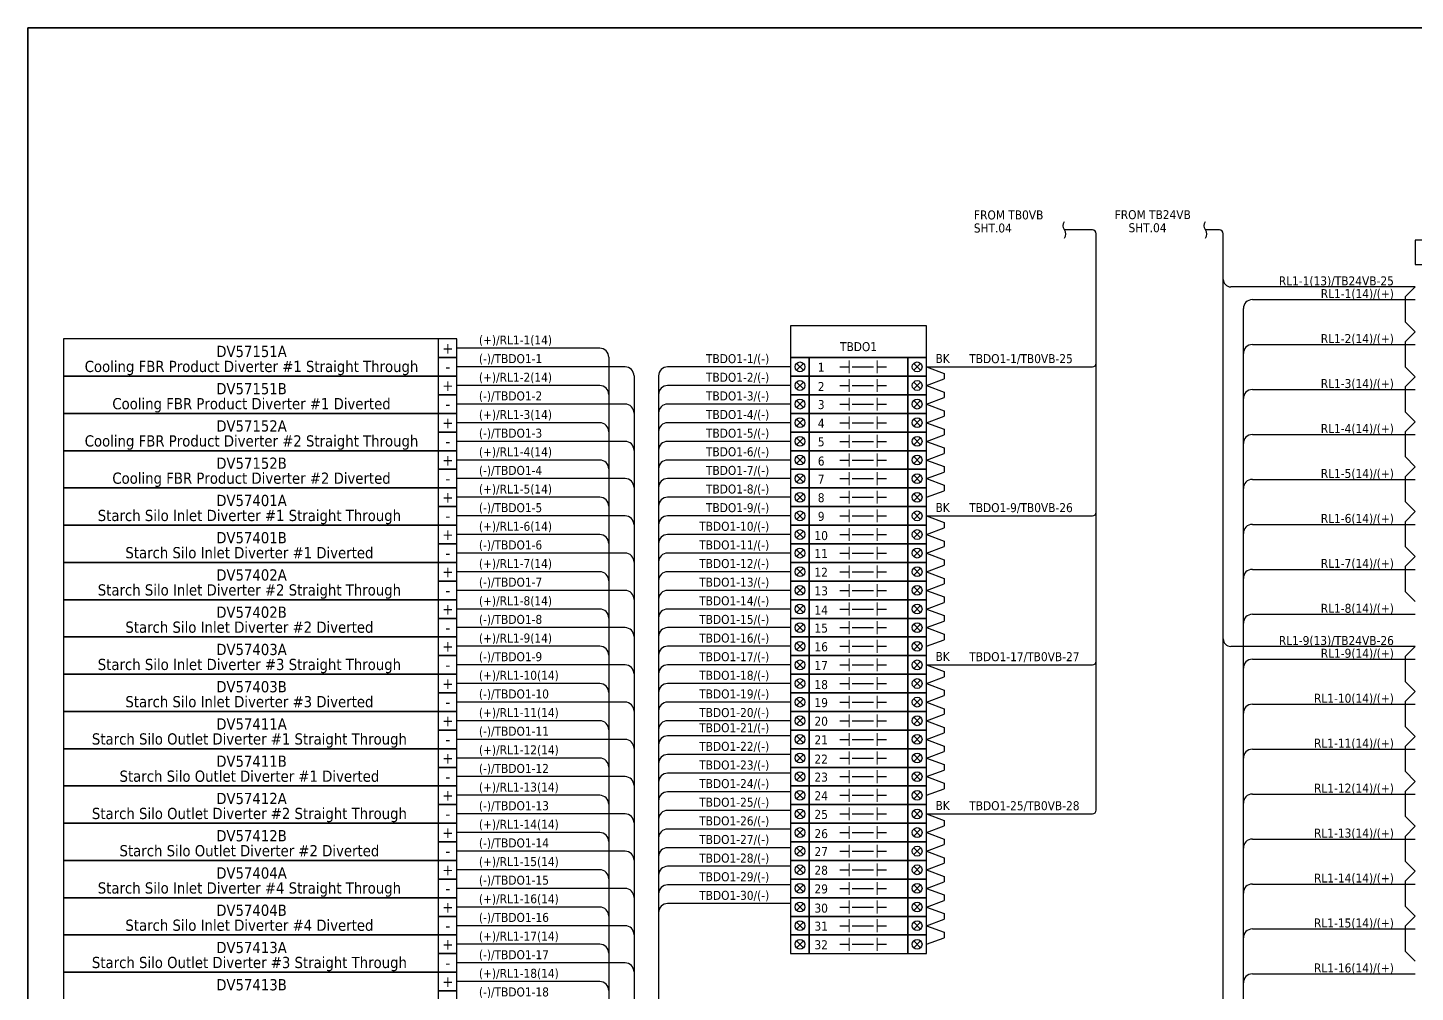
# Model space of a CAD drawing. Header units: millimetres. Extents: x 0 to 1792788, y -13 to 262234.
# Drawn here: x 905434 to 952471, y 35976 to 68674 of the extents above; entities that cross this region are included whole.
import ezdxf
from ezdxf.enums import TextEntityAlignment as Align

# ---------------------------------------------------------------- set-up
doc = ezdxf.new("R2010")
doc.units = ezdxf.units.MM
doc.layers.add('HELPPOINT', color=7, linetype='Continuous', lineweight=25)
doc.layers.add('power', color=7, linetype='Continuous', lineweight=25)
doc.styles.add('Tahoma', font='')
doc.styles.get('Tahoma').set_extended_font_data('Tahoma')

# ---------------------------------------------------------------- blocks, each defined once
blk = doc.blocks.new('TPA')
at = {"layer": 'HELPPOINT', "color": 4, "lineweight": 35, "ltscale": 25.4}
for p, q in [((14292753, 12749437), (14292753, 12827491)), ((14292753, 12827491), (14405128, 12827491)), ((14292753, 12749437), (14292753, 12827491)), ((14292753, 12827491), (14405128, 12827491))]:
    blk.add_line(p, q, dxfattribs=at)

msp = doc.modelspace()

# ---------------------------------------------------------------- linework, layer by layer
at = {"color": 7, "ltscale": 25.4}
for p, q in [((941528, 61819), (940582, 61819)), ((941655, 42149), (941655, 61692)), ((925682, 57178), (919984, 57178)), ((931295, 57178), (927123, 57178)), ((931728, 57295), (931493, 57060)), ((931493, 57295), (931728, 57060)), ((932962, 57178), (933280, 57178)), ((933380, 57178), (934106, 57178)), ((934234, 57178), (934552, 57178)), ((935468, 57295), (935703, 57060)), ((935703, 57295), (935468, 57060)), ((935901, 57178), (941528, 57178)), ((935901, 57178), (936505, 56954)), ((936505, 56954), (936505, 56769)), ((925987, 56873), (925987, 16916)), ((926818, 56873), (926818, 16916)), ((931295, 56546), (927123, 56546)), ((931728, 56664), (931493, 56429)), ((931493, 56664), (931728, 56429)), ((932962, 56546), (933280, 56546)), ((933380, 56546), (934106, 56546)), ((934234, 56546), (934552, 56546)), ((935468, 56664), (935703, 56429)), ((935703, 56664), (935468, 56429)), ((935901, 56546), (936505, 56769)), ((935901, 56546), (936505, 56323)), ((931728, 56032), (931493, 55797)), ((931493, 56032), (931728, 55797)), ((935468, 56032), (935703, 55797)), ((935703, 56032), (935468, 55797)), ((935901, 55915), (936505, 56138)), ((936505, 56323), (936505, 56138)), ((925682, 55915), (919984, 55915)), ((931295, 55915), (927123, 55915)), ((932962, 55915), (933280, 55915)), ((933380, 55915), (934106, 55915)), ((934234, 55915), (934552, 55915)), ((935901, 55915), (936505, 55691)), ((935901, 55283), (936505, 55506)), ((936505, 55691), (936505, 55506)), ((931295, 55283), (927123, 55283)), ((931728, 55401), (931493, 55166)), ((931493, 55401), (931728, 55166)), ((932962, 55283), (933280, 55283)), ((933380, 55283), (934106, 55283)), ((934234, 55283), (934552, 55283)), ((935468, 55401), (935703, 55166)), ((935703, 55401), (935468, 55166)), ((935901, 55283), (936505, 55060)), ((936505, 55060), (936505, 54875)), ((925682, 54652), (919984, 54652)), ((931295, 54652), (927123, 54652)), ((931728, 54769), (931493, 54534)), ((931493, 54769), (931728, 54534)), ((932962, 54652), (933280, 54652)), ((933380, 54652), (934106, 54652)), ((934234, 54652), (934552, 54652)), ((935468, 54769), (935703, 54534)), ((935703, 54769), (935468, 54534)), ((935901, 54652), (936505, 54875)), ((935901, 54652), (936505, 54428)), ((931728, 54138), (931493, 53903)), ((931493, 54138), (931728, 53903)), ((935468, 54138), (935703, 53903)), ((935703, 54138), (935468, 53903)), ((935901, 54020), (936505, 54243)), ((936505, 54428), (936505, 54243)), ((931295, 54020), (927123, 54020)), ((932962, 54020), (933280, 54020)), ((933380, 54020), (934106, 54020)), ((934234, 54020), (934552, 54020)), ((935901, 54020), (936505, 53797)), ((936505, 53797), (936505, 53612)), ((925682, 53389), (919984, 53389)), ((931295, 53389), (927123, 53389)), ((931728, 53506), (931493, 53271)), ((931493, 53506), (931728, 53271)), ((932962, 53389), (933280, 53389)), ((933380, 53389), (934106, 53389)), ((934234, 53389), (934552, 53389)), ((935468, 53506), (935703, 53271)), ((935703, 53506), (935468, 53271)), ((935901, 53389), (936505, 53612)), ((935901, 53389), (936505, 53165)), ((936505, 53165), (936505, 52980)), ((931295, 52757), (927123, 52757)), ((931728, 52875), (931493, 52640)), ((931493, 52875), (931728, 52640)), ((932962, 52757), (933280, 52757)), ((933380, 52757), (934106, 52757)), ((934234, 52757), (934552, 52757)), ((935468, 52875), (935703, 52640)), ((935703, 52875), (935468, 52640)), ((935901, 52757), (936505, 52980)), ((931728, 52243), (931493, 52008)), ((931493, 52243), (931728, 52008)), ((935468, 52243), (935703, 52008)), ((935703, 52243), (935468, 52008)), ((925682, 52126), (919984, 52126)), ((931295, 52126), (927123, 52126)), ((932962, 52126), (933280, 52126)), ((933380, 52126), (934106, 52126)), ((934234, 52126), (934552, 52126)), ((935901, 52126), (936505, 51902)), ((935901, 52126), (941528, 52126)), ((936505, 51902), (936505, 51717)), ((931295, 51494), (927123, 51494)), ((931728, 51612), (931493, 51377)), ((931493, 51612), (931728, 51377)), ((932962, 51494), (933280, 51494)), ((933380, 51494), (934106, 51494)), ((934234, 51494), (934552, 51494)), ((935468, 51612), (935703, 51377)), ((935703, 51612), (935468, 51377)), ((935901, 51494), (936505, 51717)), ((935901, 51494), (936505, 51271)), ((936505, 51271), (936505, 51086)), ((925682, 50863), (919984, 50863)), ((931295, 50863), (927123, 50863)), ((931728, 50980), (931493, 50745)), ((931493, 50980), (931728, 50745)), ((932962, 50863), (933280, 50863)), ((933380, 50863), (934106, 50863)), ((934234, 50863), (934552, 50863)), ((935468, 50980), (935703, 50745)), ((935703, 50980), (935468, 50745)), ((935901, 50863), (936505, 51086)), ((935901, 50863), (936505, 50639)), ((931728, 50349), (931493, 50114)), ((931493, 50349), (931728, 50114)), ((935468, 50349), (935703, 50114)), ((935703, 50349), (935468, 50114)), ((935901, 50231), (936505, 50454)), ((936505, 50639), (936505, 50454)), ((931295, 50231), (927123, 50231)), ((932962, 50231), (933280, 50231)), ((933380, 50231), (934106, 50231)), ((934234, 50231), (934552, 50231)), ((935901, 50231), (936505, 50008)), ((936505, 50008), (936505, 49823)), ((925682, 49600), (919984, 49600)), ((931295, 49600), (927123, 49600)), ((931728, 49717), (931493, 49482)), ((931493, 49717), (931728, 49482)), ((932962, 49600), (933280, 49600)), ((933380, 49600), (934106, 49600)), ((934234, 49600), (934552, 49600)), ((935468, 49717), (935703, 49482)), ((935703, 49717), (935468, 49482)), ((935901, 49600), (936505, 49823)), ((935901, 49600), (936505, 49376)), ((931295, 48968), (927123, 48968)), ((931728, 49086), (931493, 48851)), ((931493, 49086), (931728, 48851)), ((932962, 48968), (933280, 48968)), ((933380, 48968), (934106, 48968)), ((934234, 48968), (934552, 48968)), ((935468, 49086), (935703, 48851)), ((935703, 49086), (935468, 48851)), ((935901, 48968), (936505, 49191)), ((935901, 48968), (936505, 48745)), ((936505, 49376), (936505, 49191)), ((931728, 48454), (931493, 48219)), ((931493, 48454), (931728, 48219)), ((935468, 48454), (935703, 48219)), ((935703, 48454), (935468, 48219)), ((935901, 48337), (936505, 48560)), ((936505, 48745), (936505, 48560)), ((925682, 48337), (919984, 48337)), ((931295, 48337), (927123, 48337)), ((932962, 48337), (933280, 48337)), ((933380, 48337), (934106, 48337)), ((934234, 48337), (934552, 48337)), ((935901, 48337), (936505, 48113)), ((936505, 48113), (936505, 47928)), ((931295, 47705), (927123, 47705)), ((931728, 47823), (931493, 47588)), ((931493, 47823), (931728, 47588)), ((932962, 47705), (933280, 47705)), ((933380, 47705), (934106, 47705)), ((934234, 47705), (934552, 47705)), ((935468, 47823), (935703, 47588)), ((935703, 47823), (935468, 47588)), ((935901, 47705), (936505, 47928)), ((925682, 47074), (919984, 47074)), ((931295, 47074), (927123, 47074)), ((931728, 47191), (931493, 46956)), ((931493, 47191), (931728, 46956)), ((932962, 47074), (933280, 47074)), ((933380, 47074), (934106, 47074)), ((934234, 47074), (934552, 47074)), ((935468, 47191), (935703, 46956)), ((935703, 47191), (935468, 46956)), ((935901, 47074), (936505, 46850)), ((935901, 47074), (941528, 47074)), ((935901, 46442), (936505, 46665)), ((936505, 46850), (936505, 46665)), ((931295, 46442), (927123, 46442)), ((931728, 46560), (931493, 46325)), ((931493, 46560), (931728, 46325)), ((932962, 46442), (933280, 46442)), ((933380, 46442), (934106, 46442)), ((934234, 46442), (934552, 46442)), ((935468, 46560), (935703, 46325)), ((935703, 46560), (935468, 46325)), ((935901, 46442), (936505, 46219)), ((936505, 46219), (936505, 46034)), ((925682, 45811), (919984, 45811)), ((931295, 45811), (927123, 45811)), ((931728, 45928), (931493, 45693)), ((931493, 45928), (931728, 45693)), ((932962, 45811), (933280, 45811)), ((933380, 45811), (934106, 45811)), ((934234, 45811), (934552, 45811)), ((935468, 45928), (935703, 45693)), ((935703, 45928), (935468, 45693)), ((935901, 45811), (936505, 46034)), ((935901, 45811), (936505, 45587)), ((931295, 45179), (927123, 45179)), ((931728, 45297), (931493, 45062)), ((931493, 45297), (931728, 45062)), ((932962, 45179), (933280, 45179)), ((933380, 45179), (934106, 45179)), ((934234, 45179), (934552, 45179)), ((935468, 45297), (935703, 45062)), ((935703, 45297), (935468, 45062)), ((935901, 45179), (936505, 45403)), ((935901, 45179), (936505, 44956)), ((936505, 45587), (936505, 45403)), ((935901, 44548), (936505, 44771)), ((936505, 44956), (936505, 44771)), ((925682, 44548), (919984, 44548)), ((931295, 44665), (927123, 44665)), ((931728, 44665), (931493, 44430)), ((931493, 44665), (931728, 44430)), ((932962, 44548), (933280, 44548)), ((933380, 44548), (934106, 44548)), ((934234, 44548), (934552, 44548)), ((935468, 44665), (935703, 44430)), ((935703, 44665), (935468, 44430)), ((935901, 44548), (936505, 44324)), ((936505, 44324), (936505, 44140)), ((931295, 44034), (927123, 44034)), ((931728, 44034), (931493, 43799)), ((931493, 44034), (931728, 43799)), ((932962, 43916), (933280, 43916)), ((933380, 43916), (934106, 43916)), ((934234, 43916), (934552, 43916)), ((935468, 44034), (935703, 43799)), ((935703, 44034), (935468, 43799)), ((935901, 43916), (936505, 44140)), ((935901, 43916), (936505, 43693)), ((925682, 43285), (919984, 43285)), ((931295, 43402), (927123, 43402)), ((931728, 43402), (931493, 43167)), ((931493, 43402), (931728, 43167)), ((932962, 43285), (933280, 43285)), ((933380, 43285), (934106, 43285)), ((934234, 43285), (934552, 43285)), ((935468, 43402), (935703, 43167)), ((935703, 43402), (935468, 43167)), ((935901, 43285), (936505, 43508)), ((935901, 43285), (936505, 43062)), ((936505, 43693), (936505, 43508)), ((935901, 42653), (936505, 42877)), ((936505, 43062), (936505, 42877)), ((931295, 42771), (927123, 42771)), ((931728, 42771), (931493, 42536)), ((931493, 42771), (931728, 42536)), ((932962, 42653), (933280, 42653)), ((933380, 42653), (934106, 42653)), ((934234, 42653), (934552, 42653)), ((935468, 42771), (935703, 42536)), ((935703, 42771), (935468, 42536)), ((925682, 42022), (919984, 42022)), ((931295, 42139), (927123, 42139)), ((931728, 42139), (931493, 41904)), ((931493, 42139), (931728, 41904)), ((932962, 42022), (933280, 42022)), ((933380, 42022), (934106, 42022)), ((934234, 42022), (934552, 42022)), ((935468, 42139), (935703, 41904)), ((935703, 42139), (935468, 41904)), ((935901, 42022), (936505, 41799)), ((935901, 42022), (941528, 42022)), ((931295, 41508), (927123, 41508)), ((931728, 41508), (931493, 41273)), ((931493, 41508), (931728, 41273)), ((935468, 41508), (935703, 41273)), ((935703, 41508), (935468, 41273)), ((935901, 41390), (936505, 41614)), ((936505, 41799), (936505, 41614)), ((932962, 41390), (933280, 41390)), ((933380, 41390), (934106, 41390)), ((934234, 41390), (934552, 41390)), ((935901, 41390), (936505, 41167)), ((935901, 40759), (936505, 40982)), ((936505, 41167), (936505, 40982)), ((925682, 40759), (919984, 40759)), ((931295, 40876), (927123, 40876)), ((931728, 40876), (931493, 40641)), ((931493, 40876), (931728, 40641)), ((932962, 40759), (933280, 40759)), ((933380, 40759), (934106, 40759)), ((934234, 40759), (934552, 40759)), ((935468, 40876), (935703, 40641)), ((935703, 40876), (935468, 40641)), ((935901, 40759), (936505, 40536)), ((936505, 40536), (936505, 40351)), ((931295, 40245), (927123, 40245)), ((931728, 40245), (931493, 40010)), ((931493, 40245), (931728, 40010)), ((932962, 40127), (933280, 40127)), ((933380, 40127), (934106, 40127)), ((934234, 40127), (934552, 40127)), ((935468, 40245), (935703, 40010)), ((935703, 40245), (935468, 40010)), ((935901, 40127), (936505, 40351)), ((935901, 40127), (936505, 39904)), ((931295, 39613), (927123, 39613)), ((931728, 39613), (931493, 39378)), ((931493, 39613), (931728, 39378)), ((935468, 39613), (935703, 39378)), ((935703, 39613), (935468, 39378)), ((935901, 39496), (936505, 39719)), ((936505, 39904), (936505, 39719)), ((925682, 39496), (919984, 39496)), ((932962, 39496), (933280, 39496)), ((933380, 39496), (934106, 39496)), ((934234, 39496), (934552, 39496)), ((935901, 39496), (936505, 39273)), ((935901, 38864), (936505, 39088)), ((936505, 39273), (936505, 39088)), ((931295, 38982), (927123, 38982)), ((931728, 38982), (931493, 38747)), ((931493, 38982), (931728, 38747)), ((932962, 38864), (933280, 38864)), ((933380, 38864), (934106, 38864)), ((934234, 38864), (934552, 38864)), ((935468, 38982), (935703, 38747)), ((935703, 38982), (935468, 38747)), ((935901, 38864), (936505, 38641)), ((936505, 38641), (936505, 38456)), ((925682, 38233), (919984, 38233)), ((931728, 38350), (931493, 38115)), ((931493, 38350), (931728, 38115)), ((932962, 38233), (933280, 38233)), ((933380, 38233), (934106, 38233)), ((934234, 38233), (934552, 38233)), ((935468, 38350), (935703, 38115)), ((935703, 38350), (935468, 38115)), ((935901, 38233), (936505, 38456)), ((935901, 38233), (936505, 38010)), ((931728, 37719), (931493, 37484)), ((931493, 37719), (931728, 37484)), ((935468, 37719), (935703, 37484)), ((935703, 37719), (935468, 37484)), ((935901, 37601), (936505, 37825)), ((936505, 38010), (936505, 37825)), ((932962, 37601), (933280, 37601)), ((933380, 37601), (934106, 37601)), ((934234, 37601), (934552, 37601)), ((925682, 36970), (919984, 36970))]:
    msp.add_line(p, q, dxfattribs=at)
at = {"color": 1, "ltscale": 25.4}
for p, q in [((945835, 61819), (945361, 61819)), ((945962, 60144), (945962, 61692)), ((945962, 23568), (945962, 61692)), ((952471, 59890), (946216, 59890)), ((952471, 59890), (952131, 59549)), ((952131, 59549), (952131, 58706)), ((952471, 58366), (952131, 58706)), ((952471, 58366), (952131, 58025)), ((952131, 58025), (952131, 57182)), ((952471, 56842), (952131, 57182)), ((952471, 56842), (952131, 56501)), ((952131, 56501), (952131, 55658)), ((952471, 55318), (952131, 55658)), ((952471, 55318), (952131, 54977)), ((952131, 54977), (952131, 54134)), ((952471, 53794), (952131, 54134)), ((952471, 53794), (952131, 53453)), ((952131, 53453), (952131, 52610)), ((952471, 52270), (952131, 52610)), ((952471, 52270), (952131, 51929)), ((952131, 51929), (952131, 51086)), ((952471, 50746), (952131, 51086)), ((952471, 50746), (952131, 50405)), ((952131, 50405), (952131, 49562)), ((952471, 49222), (952131, 49562)), ((952471, 47698), (946216, 47698)), ((952471, 47698), (952131, 47357)), ((952131, 47357), (952131, 46514)), ((952471, 46174), (952131, 46514)), ((952471, 46174), (952131, 45833)), ((952131, 45833), (952131, 44990)), ((952471, 44650), (952131, 44990)), ((952471, 44650), (952131, 44309)), ((952131, 44309), (952131, 43466)), ((952471, 43126), (952131, 43466)), ((952471, 43126), (952131, 42785)), ((952131, 42785), (952131, 41942)), ((952471, 41602), (952131, 41942)), ((952471, 41602), (952131, 41261)), ((952131, 41261), (952131, 40418)), ((952471, 40078), (952131, 40418)), ((952471, 40078), (952131, 39737)), ((952131, 39737), (952131, 38894)), ((952471, 38554), (952131, 38894)), ((952471, 38554), (952131, 38213)), ((952131, 38213), (952131, 37370)), ((952471, 37030), (952131, 37370))]:
    msp.add_line(p, q, dxfattribs=at)
at = {"color": 4, "ltscale": 25.4}
for p, q in [((946949, 59457), (952471, 59457)), ((946644, 9499), (946644, 59152)), ((946949, 57933), (952471, 57933)), ((924827, 57809), (919984, 57809)), ((925132, 57504), (925132, 9499)), ((924827, 56546), (919984, 56546)), ((946949, 56409), (952471, 56409)), ((924827, 55283), (919984, 55283)), ((946949, 54885), (952471, 54885)), ((924827, 54020), (919984, 54020)), ((946949, 53361), (952471, 53361)), ((924827, 52757), (919984, 52757)), ((946949, 51837), (952471, 51837)), ((924827, 51494), (919984, 51494)), ((924827, 50231), (919984, 50231)), ((946949, 50313), (952471, 50313)), ((924827, 48968), (919984, 48968)), ((946949, 48789), (952471, 48789)), ((924827, 47705), (919984, 47705)), ((946949, 47265), (952471, 47265)), ((924827, 46442), (919984, 46442)), ((946949, 45741), (952471, 45741)), ((924827, 45179), (919984, 45179)), ((946949, 44217), (952471, 44217)), ((924827, 43916), (919984, 43916)), ((924827, 42653), (919984, 42653)), ((946949, 42693), (952471, 42693)), ((924827, 41390), (919984, 41390)), ((946949, 41169), (952471, 41169)), ((924827, 40127), (919984, 40127)), ((946949, 39645), (952471, 39645)), ((924827, 38864), (919984, 38864)), ((946949, 38121), (952471, 38121)), ((924827, 37601), (919984, 37601)), ((924827, 36338), (919984, 36338)), ((946949, 36597), (952471, 36597))]:
    msp.add_line(p, q, dxfattribs=at)
at = {"color": 7, "lineweight": 9, "ltscale": 25.4}
for p, q in [((933280, 56961), (933280, 57394)), ((934234, 56961), (934234, 57394)), ((933280, 56329), (933280, 56763)), ((934234, 56329), (934234, 56763)), ((933280, 55698), (933280, 56131)), ((934234, 55698), (934234, 56131)), ((933280, 55066), (933280, 55500)), ((934234, 55066), (934234, 55500)), ((933280, 54435), (933280, 54868)), ((934234, 54435), (934234, 54868)), ((933280, 53803), (933280, 54237)), ((934234, 53803), (934234, 54237)), ((933280, 53172), (933280, 53605)), ((934234, 53172), (934234, 53605)), ((933280, 52540), (933280, 52974)), ((934234, 52540), (934234, 52974)), ((933280, 51909), (933280, 52342)), ((934234, 51909), (934234, 52342)), ((933280, 51277), (933280, 51711)), ((934234, 51277), (934234, 51711)), ((933280, 50646), (933280, 51079)), ((934234, 50646), (934234, 51079)), ((933280, 50014), (933280, 50448)), ((934234, 50014), (934234, 50448)), ((933280, 49383), (933280, 49816)), ((934234, 49383), (934234, 49816)), ((933280, 48751), (933280, 49185)), ((934234, 48751), (934234, 49185)), ((933280, 48120), (933280, 48553)), ((934234, 48120), (934234, 48553)), ((933280, 47488), (933280, 47922)), ((934234, 47488), (934234, 47922)), ((933280, 46857), (933280, 47290)), ((934234, 46857), (934234, 47290)), ((933280, 46226), (933280, 46659)), ((934234, 46226), (934234, 46659)), ((933280, 45594), (933280, 46027)), ((934234, 45594), (934234, 46027)), ((933280, 44963), (933280, 45396)), ((934234, 44963), (934234, 45396)), ((933280, 44331), (933280, 44764)), ((934234, 44331), (934234, 44764)), ((933280, 43700), (933280, 44133)), ((934234, 43700), (934234, 44133)), ((933280, 43068), (933280, 43502)), ((934234, 43068), (934234, 43502)), ((933280, 42437), (933280, 42870)), ((934234, 42437), (934234, 42870)), ((933280, 41805), (933280, 42239)), ((934234, 41805), (934234, 42239)), ((933280, 41174), (933280, 41607)), ((934234, 41174), (934234, 41607)), ((933280, 40542), (933280, 40976)), ((934234, 40542), (934234, 40976)), ((933280, 39911), (933280, 40344)), ((934234, 39911), (934234, 40344)), ((933280, 39279), (933280, 39713)), ((934234, 39279), (934234, 39713)), ((933280, 38648), (933280, 39081)), ((934234, 38648), (934234, 39081)), ((933280, 38016), (933280, 38450)), ((934234, 38016), (934234, 38450)), ((933280, 37385), (933280, 37818)), ((934234, 37385), (934234, 37818))]:
    msp.add_line(p, q, dxfattribs=at)
at = {"color": 7, "ltscale": 25.4}
msp.add_lwpolyline([(940582, 61537, 0.351), (940582, 61819, -0.351), (940582, 62101, 2.081666)], format="xyb", dxfattribs=at)
at = {"color": 1, "ltscale": 25.4}
msp.add_lwpolyline([(945361, 61537, 0.351), (945361, 61819, -0.351), (945361, 62101, 2.081666)], format="xyb", dxfattribs=at)
at = {"color": 2, "ltscale": 25.4}
for points in [[(952471, 60647), (955723, 60647), (955723, 61478), (952471, 61478)], [(906641, 56862), (919984, 56862), (919984, 58125), (906641, 58125)], [(906641, 55599), (919984, 55599), (919984, 56862), (906641, 56862)], [(906641, 54336), (919984, 54336), (919984, 55599), (906641, 55599)], [(906641, 53073), (919984, 53073), (919984, 54336), (906641, 54336)], [(906641, 51810), (919984, 51810), (919984, 53073), (906641, 53073)], [(906641, 50547), (919984, 50547), (919984, 51810), (906641, 51810)], [(906641, 49284), (919984, 49284), (919984, 50547), (906641, 50547)], [(906641, 48021), (919984, 48021), (919984, 49284), (906641, 49284)], [(906641, 46758), (919984, 46758), (919984, 48021), (906641, 48021)], [(906641, 45495), (919984, 45495), (919984, 46758), (906641, 46758)], [(906641, 44232), (919984, 44232), (919984, 45495), (906641, 45495)], [(906641, 42969), (919984, 42969), (919984, 44232), (906641, 44232)], [(906641, 41706), (919984, 41706), (919984, 42969), (906641, 42969)], [(906641, 40443), (919984, 40443), (919984, 41706), (906641, 41706)], [(906641, 39180), (919984, 39180), (919984, 40443), (906641, 40443)], [(906641, 37917), (919984, 37917), (919984, 39180), (906641, 39180)], [(906641, 36654), (919984, 36654), (919984, 37917), (906641, 37917)], [(906641, 35391), (919984, 35391), (919984, 36654), (906641, 36654)]]:
    msp.add_lwpolyline(points, close=True, dxfattribs=at)
at = {"color": 4, "ltscale": 25.4}
msp.add_lwpolyline([(931295, 57493), (935901, 57493), (935901, 58572), (931295, 58572)], close=True, dxfattribs=at)
at = {"color": 1, "ltscale": 25.4}
for points in [[(919353, 57493), (919984, 57493), (919984, 58125), (919353, 58125)], [(919353, 56230), (919984, 56230), (919984, 56862), (919353, 56862)], [(919353, 54967), (919984, 54967), (919984, 55599), (919353, 55599)], [(919353, 53704), (919984, 53704), (919984, 54336), (919353, 54336)], [(919353, 52441), (919984, 52441), (919984, 53073), (919353, 53073)], [(919353, 51178), (919984, 51178), (919984, 51810), (919353, 51810)], [(919353, 49915), (919984, 49915), (919984, 50547), (919353, 50547)], [(919353, 48652), (919984, 48652), (919984, 49284), (919353, 49284)], [(919353, 47389), (919984, 47389), (919984, 48021), (919353, 48021)], [(919353, 46126), (919984, 46126), (919984, 46758), (919353, 46758)], [(919353, 44864), (919984, 44864), (919984, 45495), (919353, 45495)], [(919353, 43601), (919984, 43601), (919984, 44232), (919353, 44232)], [(919353, 42338), (919984, 42338), (919984, 42969), (919353, 42969)], [(919353, 41075), (919984, 41075), (919984, 41706), (919353, 41706)], [(919353, 39812), (919984, 39812), (919984, 40443), (919353, 40443)], [(919353, 38549), (919984, 38549), (919984, 39180), (919353, 39180)], [(919353, 37286), (919984, 37286), (919984, 37917), (919353, 37917)], [(919353, 36023), (919984, 36023), (919984, 36654), (919353, 36654)]]:
    msp.add_lwpolyline(points, close=True, dxfattribs=at)
at = {"color": 7, "ltscale": 25.4}
for points in [[(919353, 56862), (919984, 56862), (919984, 57493), (919353, 57493)], [(931295, 56862), (931927, 56862), (931927, 57493), (931295, 57493)], [(931927, 56862), (935269, 56862), (935269, 57493), (931927, 57493)], [(935269, 56862), (935901, 56862), (935901, 57493), (935269, 57493)], [(931295, 56230), (931927, 56230), (931927, 56862), (931295, 56862)], [(931927, 56230), (935269, 56230), (935269, 56862), (931927, 56862)], [(935269, 56230), (935901, 56230), (935901, 56862), (935269, 56862)], [(919353, 55599), (919984, 55599), (919984, 56230), (919353, 56230)], [(931295, 55599), (931927, 55599), (931927, 56230), (931295, 56230)], [(931927, 55599), (935269, 55599), (935269, 56230), (931927, 56230)], [(935269, 55599), (935901, 55599), (935901, 56230), (935269, 56230)], [(931295, 54967), (931927, 54967), (931927, 55599), (931295, 55599)], [(931927, 54967), (935269, 54967), (935269, 55599), (931927, 55599)], [(935269, 54967), (935901, 54967), (935901, 55599), (935269, 55599)], [(919353, 54336), (919984, 54336), (919984, 54967), (919353, 54967)], [(931295, 54336), (931927, 54336), (931927, 54967), (931295, 54967)], [(931927, 54336), (935269, 54336), (935269, 54967), (931927, 54967)], [(935269, 54336), (935901, 54336), (935901, 54967), (935269, 54967)], [(931295, 53704), (931927, 53704), (931927, 54336), (931295, 54336)], [(931927, 53704), (935269, 53704), (935269, 54336), (931927, 54336)], [(935269, 53704), (935901, 53704), (935901, 54336), (935269, 54336)], [(919353, 53073), (919984, 53073), (919984, 53704), (919353, 53704)], [(931295, 53073), (931927, 53073), (931927, 53704), (931295, 53704)], [(931927, 53073), (935269, 53073), (935269, 53704), (931927, 53704)], [(935269, 53073), (935901, 53073), (935901, 53704), (935269, 53704)], [(931295, 52441), (931927, 52441), (931927, 53073), (931295, 53073)], [(931927, 52441), (935269, 52441), (935269, 53073), (931927, 53073)], [(935269, 52441), (935901, 52441), (935901, 53073), (935269, 53073)], [(919353, 51810), (919984, 51810), (919984, 52441), (919353, 52441)], [(931295, 51810), (931927, 51810), (931927, 52441), (931295, 52441)], [(931927, 51810), (935269, 51810), (935269, 52441), (931927, 52441)], [(935269, 51810), (935901, 51810), (935901, 52441), (935269, 52441)], [(931295, 51178), (931927, 51178), (931927, 51810), (931295, 51810)], [(931927, 51178), (935269, 51178), (935269, 51810), (931927, 51810)], [(935269, 51178), (935901, 51178), (935901, 51810), (935269, 51810)], [(919353, 50547), (919984, 50547), (919984, 51178), (919353, 51178)], [(931295, 50547), (931927, 50547), (931927, 51178), (931295, 51178)], [(931927, 50547), (935269, 50547), (935269, 51178), (931927, 51178)], [(935269, 50547), (935901, 50547), (935901, 51178), (935269, 51178)], [(931295, 49915), (931927, 49915), (931927, 50547), (931295, 50547)], [(931927, 49915), (935269, 49915), (935269, 50547), (931927, 50547)], [(935269, 49915), (935901, 49915), (935901, 50547), (935269, 50547)], [(919353, 49284), (919984, 49284), (919984, 49915), (919353, 49915)], [(931295, 49284), (931927, 49284), (931927, 49915), (931295, 49915)], [(931927, 49284), (935269, 49284), (935269, 49915), (931927, 49915)], [(935269, 49284), (935901, 49284), (935901, 49915), (935269, 49915)], [(931295, 48652), (931927, 48652), (931927, 49284), (931295, 49284)], [(931927, 48652), (935269, 48652), (935269, 49284), (931927, 49284)], [(935269, 48652), (935901, 48652), (935901, 49284), (935269, 49284)], [(919353, 48021), (919984, 48021), (919984, 48652), (919353, 48652)], [(931295, 48021), (931927, 48021), (931927, 48652), (931295, 48652)], [(931927, 48021), (935269, 48021), (935269, 48652), (931927, 48652)], [(935269, 48021), (935901, 48021), (935901, 48652), (935269, 48652)], [(931295, 47389), (931927, 47389), (931927, 48021), (931295, 48021)], [(931927, 47389), (935269, 47389), (935269, 48021), (931927, 48021)], [(935269, 47389), (935901, 47389), (935901, 48021), (935269, 48021)], [(919353, 46758), (919984, 46758), (919984, 47389), (919353, 47389)], [(931295, 46758), (931927, 46758), (931927, 47389), (931295, 47389)], [(931927, 46758), (935269, 46758), (935269, 47389), (931927, 47389)], [(935269, 46758), (935901, 46758), (935901, 47389), (935269, 47389)], [(931295, 46126), (931927, 46126), (931927, 46758), (931295, 46758)], [(931927, 46126), (935269, 46126), (935269, 46758), (931927, 46758)], [(935269, 46126), (935901, 46126), (935901, 46758), (935269, 46758)], [(919353, 45495), (919984, 45495), (919984, 46126), (919353, 46126)], [(931295, 45495), (931927, 45495), (931927, 46126), (931295, 46126)], [(931927, 45495), (935269, 45495), (935269, 46126), (931927, 46126)], [(935269, 45495), (935901, 45495), (935901, 46126), (935269, 46126)], [(931295, 44864), (931927, 44864), (931927, 45495), (931295, 45495)], [(931927, 44864), (935269, 44864), (935269, 45495), (931927, 45495)], [(935269, 44864), (935901, 44864), (935901, 45495), (935269, 45495)], [(919353, 44232), (919984, 44232), (919984, 44864), (919353, 44864)], [(931295, 44232), (931927, 44232), (931927, 44864), (931295, 44864)], [(931927, 44232), (935269, 44232), (935269, 44864), (931927, 44864)], [(935269, 44232), (935901, 44232), (935901, 44864), (935269, 44864)], [(931295, 43601), (931927, 43601), (931927, 44232), (931295, 44232)], [(931927, 43601), (935269, 43601), (935269, 44232), (931927, 44232)], [(935269, 43601), (935901, 43601), (935901, 44232), (935269, 44232)], [(919353, 42969), (919984, 42969), (919984, 43601), (919353, 43601)], [(931295, 42969), (931927, 42969), (931927, 43601), (931295, 43601)], [(931927, 42969), (935269, 42969), (935269, 43601), (931927, 43601)], [(935269, 42969), (935901, 42969), (935901, 43601), (935269, 43601)], [(931295, 42338), (931927, 42338), (931927, 42969), (931295, 42969)], [(931927, 42338), (935269, 42338), (935269, 42969), (931927, 42969)], [(935269, 42338), (935901, 42338), (935901, 42969), (935269, 42969)], [(919353, 41706), (919984, 41706), (919984, 42338), (919353, 42338)], [(931295, 41706), (931927, 41706), (931927, 42338), (931295, 42338)], [(931927, 41706), (935269, 41706), (935269, 42338), (931927, 42338)], [(935269, 41706), (935901, 41706), (935901, 42338), (935269, 42338)], [(931295, 41075), (931927, 41075), (931927, 41706), (931295, 41706)], [(931927, 41075), (935269, 41075), (935269, 41706), (931927, 41706)], [(935269, 41075), (935901, 41075), (935901, 41706), (935269, 41706)], [(919353, 40443), (919984, 40443), (919984, 41075), (919353, 41075)], [(931295, 40443), (931927, 40443), (931927, 41075), (931295, 41075)], [(931927, 40443), (935269, 40443), (935269, 41075), (931927, 41075)], [(935269, 40443), (935901, 40443), (935901, 41075), (935269, 41075)], [(931295, 39812), (931927, 39812), (931927, 40443), (931295, 40443)], [(931927, 39812), (935269, 39812), (935269, 40443), (931927, 40443)], [(935269, 39812), (935901, 39812), (935901, 40443), (935269, 40443)], [(919353, 39180), (919984, 39180), (919984, 39812), (919353, 39812)], [(931295, 39180), (931927, 39180), (931927, 39812), (931295, 39812)], [(931927, 39180), (935269, 39180), (935269, 39812), (931927, 39812)], [(935269, 39180), (935901, 39180), (935901, 39812), (935269, 39812)], [(931295, 38549), (931927, 38549), (931927, 39180), (931295, 39180)], [(931927, 38549), (935269, 38549), (935269, 39180), (931927, 39180)], [(935269, 38549), (935901, 38549), (935901, 39180), (935269, 39180)], [(919353, 37917), (919984, 37917), (919984, 38549), (919353, 38549)], [(931295, 37917), (931927, 37917), (931927, 38549), (931295, 38549)], [(931927, 37917), (935269, 37917), (935269, 38549), (931927, 38549)], [(935269, 37917), (935901, 37917), (935901, 38549), (935269, 38549)], [(931295, 37286), (931927, 37286), (931927, 37917), (931295, 37917)], [(931927, 37286), (935269, 37286), (935269, 37917), (931927, 37917)], [(935269, 37286), (935901, 37286), (935901, 37917), (935269, 37917)], [(919353, 36654), (919984, 36654), (919984, 37286), (919353, 37286)], [(919353, 35391), (919984, 35391), (919984, 36023), (919353, 36023)]]:
    msp.add_lwpolyline(points, close=True, dxfattribs=at)
for centre in [(931611, 57178), (935585, 57178), (931611, 56546), (935585, 56546), (931611, 55915), (935585, 55915), (931611, 55283), (935585, 55283), (931611, 54652), (935585, 54652), (931611, 54020), (935585, 54020), (931611, 53389), (935585, 53389), (931611, 52757), (935585, 52757), (931611, 52126), (935585, 52126), (931611, 51494), (935585, 51494), (931611, 50863), (935585, 50863), (931611, 50231), (935585, 50231), (931611, 49600), (935585, 49600), (931611, 48968), (935585, 48968), (931611, 48337), (935585, 48337), (931611, 47705), (935585, 47705), (931611, 47074), (935585, 47074), (931611, 46442), (935585, 46442), (931611, 45811), (935585, 45811), (931611, 45179), (935585, 45179), (931611, 44548), (935585, 44548), (931611, 43916), (935585, 43916), (931611, 43285), (935585, 43285), (931611, 42653), (935585, 42653), (931611, 42022), (935585, 42022), (931611, 41390), (935585, 41390), (931611, 40759), (935585, 40759), (931611, 40127), (935585, 40127), (931611, 39496), (935585, 39496), (931611, 38864), (935585, 38864), (931611, 38233), (935585, 38233), (931611, 37601), (935585, 37601)]:
    msp.add_circle(centre, 166, dxfattribs=at)
for centre, radius, start, end in [((941528, 61692), 127, 0, 90), ((925682, 56873), 305, 0, 90), ((927123, 56873), 305, 90, 180), ((941528, 57305), 127, 270, 0), ((927123, 56241), 305, 90, 180), ((925682, 55610), 305, 0, 90), ((927123, 55610), 305, 90, 180), ((927123, 54978), 305, 90, 180), ((925682, 54347), 305, 0, 90), ((927123, 54347), 305, 90, 180), ((927123, 53715), 305, 90, 180), ((925682, 53084), 305, 0, 90), ((927123, 53084), 305, 90, 180), ((927123, 52452), 305, 90, 180), ((941528, 52253), 127, 270, 0), ((925682, 51821), 305, 0, 90), ((927123, 51821), 305, 90, 180), ((927123, 51189), 305, 90, 180), ((925682, 50558), 305, 0, 90), ((927123, 50558), 305, 90, 180), ((927123, 49926), 305, 90, 180), ((925682, 49295), 305, 0, 90), ((927123, 49295), 305, 90, 180), ((927123, 48663), 305, 90, 180), ((925682, 48032), 305, 0, 90), ((927123, 48032), 305, 90, 180), ((927123, 47400), 305, 90, 180), ((925682, 46769), 305, 0, 90), ((927123, 46769), 305, 90, 180), ((941528, 47201), 127, 270, 0), ((927123, 46137), 305, 90, 180), ((925682, 45506), 305, 0, 90), ((927123, 45506), 305, 90, 180), ((927123, 44874), 305, 90, 180), ((925682, 44243), 305, 0, 90), ((927123, 44360), 305, 90, 180), ((927123, 43729), 305, 90, 180), ((925682, 42980), 305, 0, 90), ((927123, 43097), 305, 90, 180), ((927123, 42466), 305, 90, 180), ((925682, 41717), 305, 0, 90), ((927123, 41835), 305, 90, 180), ((941528, 42149), 127, 270, 0), ((927123, 41203), 305, 90, 180), ((925682, 40454), 305, 0, 90), ((927123, 40572), 305, 90, 180), ((927123, 39940), 305, 90, 180), ((927123, 39309), 305, 90, 180), ((925682, 39191), 305, 0, 90), ((927123, 38677), 305, 90, 180), ((925682, 37928), 305, 0, 90), ((925682, 36665), 305, 0, 90)]:
    msp.add_arc(centre, radius, start, end, dxfattribs=at)
at = {"color": 1, "ltscale": 25.4}
for centre, radius, start, end in [((945835, 61692), 127, 0, 90), ((946216, 60144), 254, 180, 270), ((946216, 47952), 254, 180, 270)]:
    msp.add_arc(centre, radius, start, end, dxfattribs=at)
at = {"color": 4, "ltscale": 25.4}
for centre, start, end in [((946949, 59152), 90, 180), ((946949, 57628), 90, 180), ((924827, 57504), 0, 90), ((924827, 56241), 0, 90), ((946949, 56104), 90, 180), ((924827, 54978), 0, 90), ((946949, 54580), 90, 180), ((924827, 53715), 0, 90), ((946949, 53056), 90, 180), ((924827, 52452), 0, 90), ((946949, 51532), 90, 180), ((924827, 51189), 0, 90), ((924827, 49926), 0, 90), ((946949, 50008), 90, 180), ((924827, 48663), 0, 90), ((946949, 48484), 90, 180), ((924827, 47400), 0, 90), ((946949, 46960), 90, 180), ((924827, 46137), 0, 90), ((946949, 45436), 90, 180), ((924827, 44874), 0, 90), ((946949, 43912), 90, 180), ((924827, 43611), 0, 90), ((924827, 42348), 0, 90), ((946949, 42388), 90, 180), ((924827, 41086), 0, 90), ((946949, 40864), 90, 180), ((924827, 39823), 0, 90), ((946949, 39340), 90, 180), ((924827, 38560), 0, 90), ((946949, 37816), 90, 180), ((924827, 37297), 0, 90), ((924827, 36034), 0, 90), ((946949, 36292), 90, 180)]:
    msp.add_arc(centre, 305, start, end, dxfattribs=at)

# ---------------------------------------------------------------- block references
at = {"xscale": 0.8800000000046566, "yscale": 0.8800000000046566, "zscale": 0.8800000000046566}
msp.add_blockref('TPA', (-11672189, -11219518), dxfattribs=at)

# ---------------------------------------------------------------- texts
at = {"color": 7, "style": 'Tahoma'}
for s, p in [('FROM TB0VB', (937512, 62176)), ('SHT.04', (937506, 61733)), ('(-)/TBDO1-1', (920729, 57304)), ('BK', (936207, 57311)), ('TBDO1-1/TB0VB-25', (937352, 57304)), ('(-)/TBDO1-2', (920729, 56041)), ('(-)/TBDO1-3', (920729, 54778)), ('(-)/TBDO1-4', (920729, 53515)), ('(-)/TBDO1-5', (920729, 52252)), ('BK', (936207, 52259)), ('TBDO1-9/TB0VB-26', (937352, 52252)), ('(-)/TBDO1-6', (920729, 50989)), ('(-)/TBDO1-7', (920729, 49726)), ('(-)/TBDO1-8', (920729, 48463)), ('(-)/TBDO1-9', (920729, 47200)), ('BK', (936207, 47207)), ('TBDO1-17/TB0VB-27', (937352, 47200)), ('(-)/TBDO1-10', (920729, 45937)), ('(-)/TBDO1-11', (920729, 44674)), ('(-)/TBDO1-12', (920729, 43411)), ('(-)/TBDO1-13', (920729, 42148)), ('BK', (936207, 42155)), ('TBDO1-25/TB0VB-28', (937352, 42148)), ('(-)/TBDO1-14', (920729, 40886)), ('(-)/TBDO1-15', (920729, 39623)), ('(-)/TBDO1-16', (920729, 38360)), ('(-)/TBDO1-17', (920729, 37097)), ('(-)/TBDO1-18', (920729, 35834))]:
    msp.add_text(s, height=304.8, dxfattribs=at).set_placement(p)
at = {"color": 1, "style": 'Tahoma'}
for s, p in [('FROM TB24VB', (942282, 62185)), ('SHT.04', (942750, 61742))]:
    msp.add_text(s, height=304.8, dxfattribs=at).set_placement(p)
for s, p in [('RL1-1(13)/TB24VB-25', (951747, 59940)), ('RL1-9(13)/TB24VB-26', (951747, 47748))]:
    msp.add_text(s, height=304.8, dxfattribs=at).set_placement(p, align=Align.RIGHT)
at = {"color": 4, "style": 'Tahoma'}
for s, p in [('RL1-1(14)/(+)', (951747, 59508)), ('RL1-2(14)/(+)', (951747, 57984)), ('RL1-3(14)/(+)', (951747, 56460)), ('RL1-4(14)/(+)', (951747, 54936)), ('RL1-5(14)/(+)', (951747, 53412)), ('RL1-6(14)/(+)', (951747, 51888)), ('RL1-7(14)/(+)', (951747, 50364)), ('RL1-8(14)/(+)', (951747, 48840)), ('RL1-9(14)/(+)', (951747, 47316)), ('RL1-10(14)/(+)', (951747, 45792)), ('RL1-11(14)/(+)', (951747, 44268)), ('RL1-12(14)/(+)', (951747, 42744)), ('RL1-13(14)/(+)', (951747, 41220)), ('RL1-14(14)/(+)', (951747, 39696)), ('RL1-15(14)/(+)', (951747, 38172)), ('RL1-16(14)/(+)', (951747, 36648))]:
    msp.add_text(s, height=304.8, dxfattribs=at).set_placement(p, align=Align.RIGHT)
for s, height, p in [('DV57151A', 381, (913020, 57701)), ('TBDO1', 304.8, (933598, 57863)), ('Cooling FBR Product Diverter #1 Straight Through', 381, (913020, 57193)), ('DV57151B', 381, (913020, 56438)), ('Cooling FBR Product Diverter #1 Diverted', 381, (913020, 55930)), ('DV57152A', 381, (913020, 55175)), ('Cooling FBR Product Diverter #2 Straight Through', 381, (913020, 54667)), ('DV57152B', 381, (913020, 53912)), ('Cooling FBR Product Diverter #2 Diverted', 381, (913020, 53404)), ('DV57401A', 381, (913020, 52649)), ('Starch Silo Inlet Diverter #1 Straight Through ', 381, (913020, 52141)), ('DV57401B', 381, (913020, 51387)), ('Starch Silo Inlet Diverter #1 Diverted ', 381, (913020, 50879)), ('DV57402A', 381, (913020, 50124)), ('Starch Silo Inlet Diverter #2 Straight Through ', 381, (913020, 49616)), ('DV57402B', 381, (913020, 48861)), ('Starch Silo Inlet Diverter #2 Diverted ', 381, (913020, 48353)), ('DV57403A', 381, (913020, 47598)), ('Starch Silo Inlet Diverter #3 Straight Through ', 381, (913020, 47090)), ('DV57403B', 381, (913020, 46335)), ('Starch Silo Inlet Diverter #3 Diverted ', 381, (913020, 45827)), ('DV57411A', 381, (913020, 45072)), ('Starch Silo Outlet Diverter #1 Straight Through ', 381, (913020, 44564)), ('DV57411B', 381, (913020, 43809)), ('Starch Silo Outlet Diverter #1 Diverted ', 381, (913020, 43301)), ('DV57412A', 381, (913020, 42546)), ('Starch Silo Outlet Diverter #2 Straight Through ', 381, (913020, 42038)), ('DV57412B', 381, (913020, 41283)), ('Starch Silo Outlet Diverter #2 Diverted ', 381, (913020, 40775)), ('DV57404A', 381, (913020, 40020)), ('Starch Silo Inlet Diverter #4 Straight Through ', 381, (913020, 39512)), ('DV57404B', 381, (913020, 38757)), ('Starch Silo Inlet Diverter #4 Diverted ', 381, (913020, 38249)), ('DV57413A', 381, (913020, 37494)), ('Starch Silo Outlet Diverter #3 Straight Through ', 381, (913020, 36986)), ('DV57413B', 381, (913020, 36231))]:
    msp.add_text(s, height=height, dxfattribs=at).set_placement(p, align=Align.MIDDLE_CENTER)
for s, p in [('(+)/RL1-1(14)', (920729, 57936)), ('(+)/RL1-2(14)', (920729, 56673)), ('(+)/RL1-3(14)', (920729, 55410)), ('(+)/RL1-4(14)', (920729, 54147)), ('(+)/RL1-5(14)', (920729, 52884)), ('(+)/RL1-6(14)', (920729, 51621)), ('(+)/RL1-7(14)', (920729, 50358)), ('(+)/RL1-8(14)', (920729, 49095)), ('(+)/RL1-9(14)', (920729, 47832)), ('(+)/RL1-10(14)', (920729, 46569)), ('(+)/RL1-11(14)', (920729, 45306)), ('(+)/RL1-12(14)', (920729, 44043)), ('(+)/RL1-13(14)', (920729, 42780)), ('(+)/RL1-14(14)', (920729, 41517)), ('(+)/RL1-15(14)', (920729, 40254)), ('(+)/RL1-16(14)', (920729, 38991)), ('(+)/RL1-17(14)', (920729, 37728)), ('(+)/RL1-18(14)', (920729, 36465))]:
    msp.add_text(s, height=304.8, dxfattribs=at).set_placement(p)
at = {"color": 7, "style": 'Tahoma'}
for s, p in [('TBDO1-1/(-)', (930571, 57304)), ('TBDO1-2/(-)', (930571, 56673)), ('TBDO1-3/(-)', (930571, 56041)), ('TBDO1-4/(-)', (930571, 55410)), ('TBDO1-5/(-)', (930571, 54778)), ('TBDO1-6/(-)', (930571, 54147)), ('TBDO1-7/(-)', (930571, 53515)), ('TBDO1-8/(-)', (930571, 52884)), ('TBDO1-9/(-)', (930571, 52252)), ('TBDO1-10/(-)', (930571, 51621)), ('TBDO1-11/(-)', (930571, 50989)), ('TBDO1-12/(-)', (930571, 50358)), ('TBDO1-13/(-)', (930571, 49726)), ('TBDO1-14/(-)', (930571, 49095)), ('TBDO1-15/(-)', (930571, 48463)), ('TBDO1-16/(-)', (930571, 47832)), ('TBDO1-17/(-)', (930571, 47200)), ('TBDO1-18/(-)', (930571, 46569)), ('TBDO1-19/(-)', (930571, 45937)), ('TBDO1-20/(-)', (930571, 45306)), ('TBDO1-21/(-)', (930571, 44792)), ('TBDO1-22/(-)', (930571, 44160)), ('TBDO1-23/(-)', (930571, 43529)), ('TBDO1-24/(-)', (930571, 42897)), ('TBDO1-25/(-)', (930571, 42266)), ('TBDO1-26/(-)', (930571, 41635)), ('TBDO1-27/(-)', (930571, 41003)), ('TBDO1-28/(-)', (930571, 40372)), ('TBDO1-29/(-)', (930571, 39740)), ('TBDO1-30/(-)', (930571, 39109))]:
    msp.add_text(s, height=304.8, dxfattribs=at).set_placement(p, align=Align.RIGHT)
at = {"layer": 'power', "color": 1, "style": 'Tahoma'}
for p in [(919675, 57813), (919675, 56550), (919675, 55287), (919675, 54024), (919675, 52761), (919675, 51498), (919675, 50235), (919675, 48972), (919675, 47709), (919675, 46446), (919675, 45183), (919675, 43920), (919675, 42657), (919675, 41394), (919675, 40131), (919675, 38868), (919675, 37605), (919675, 36342)]:
    msp.add_text('+', height=381, dxfattribs=at).set_placement(p, align=Align.MIDDLE_CENTER)
at = {"layer": 'power', "color": 7, "style": 'Tahoma'}
for s, height, p in [('-', 381, (919675, 57183)), ('1', 305, (932332, 57162)), ('2', 305, (932332, 56510)), ('3', 305, (932332, 55899)), ('-', 381, (919675, 55920)), ('4', 305, (932332, 55267)), ('-', 381, (919675, 54657)), ('5', 305, (932332, 54636)), ('6', 305, (932332, 53984)), ('-', 381, (919675, 53394)), ('7', 305, (932332, 53373)), ('8', 305, (932332, 52741)), ('9', 305, (932332, 52110)), ('-', 381, (919675, 52131)), ('10', 305.3, (932332, 51458)), ('-', 381, (919675, 50868)), ('11', 305.3, (932332, 50847)), ('12', 305.3, (932332, 50215)), ('-', 381, (919675, 49605)), ('13', 305.3, (932332, 49584)), ('14', 305.3, (932332, 48932)), ('15', 305.3, (932332, 48321)), ('-', 381, (919675, 48342)), ('16', 305.3, (932332, 47689)), ('-', 381, (919675, 47079)), ('17', 305.3, (932332, 47058)), ('18', 305.3, (932332, 46406)), ('-', 381, (919675, 45816)), ('19', 305.3, (932332, 45795)), ('20', 305.3, (932332, 45164)), ('21', 305.3, (932332, 44532)), ('-', 381, (919675, 44553)), ('22', 305.3, (932332, 43880)), ('23', 305.3, (932332, 43269)), ('-', 381, (919675, 43290)), ('24', 305.3, (932332, 42638)), ('-', 381, (919675, 42027)), ('25', 305.3, (932332, 42006)), ('26', 305.3, (932332, 41354)), ('-', 381, (919675, 40764)), ('27', 305.3, (932332, 40743)), ('28', 305.3, (932332, 40112)), ('29', 305.3, (932332, 39480)), ('-', 381, (919675, 39501)), ('30', 305.3, (932332, 38828)), ('-', 381, (919675, 38238)), ('31', 305.3, (932332, 38217)), ('32', 305.3, (932332, 37586)), ('-', 381, (919675, 36975))]:
    msp.add_text(s, height=height, dxfattribs=at).set_placement(p, align=Align.MIDDLE_CENTER)

doc.saveas('drawing.dxf')
